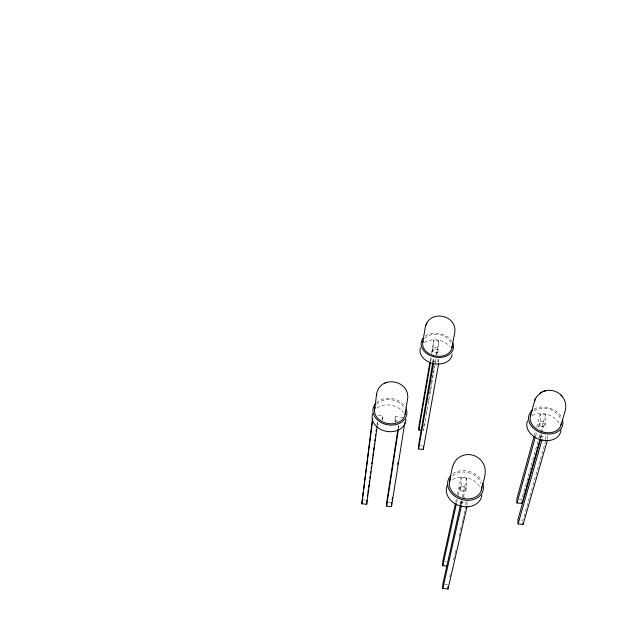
<?xml version="1.0" encoding="UTF-8"?>
<svg xmlns="http://www.w3.org/2000/svg" width="620" height="620" viewBox="0 0 620 620"><rect width="100%" height="100%" fill="white"/><g stroke="black" fill="none" stroke-linecap="round" stroke-linejoin="round"><path stroke-width="0.46" stroke-dasharray="3.1 2.33" d="M432.814 348.851L432.799 351.959L437.798 352.4L437.805 349.293L432.814 348.851L432.008 353.571M438.658 362.754L438.658 359.259M437.798 352.4L438.666 347.51L438.666 340.682L433.675 340.248L431.404 353.493M433.582 362.305L433.597 357.934M432.799 351.959L433.643 347.076L433.675 340.248M432.752 362.654L433.326 357.817M395.017 422.453L395.389 416.679L403.295 417.4M382.486 419.678L382.656 415.524L377.836 415.082M377.518 422.46L377.44 424.127L380.944 424.444M376.859 425.7L377.371 421.879M381.99 420.368L382.656 415.524M395.389 416.679L394.669 421.522L396.413 421.685M398.017 428.606L398.451 425.739M398.621 427.994L398.916 426.087L396.288 425.847M430.102 361.065L430.753 357.275M430.706 361.127L431.357 357.345M424.049 423.94L423.507 430.458L434.976 365.335M425.878 413.532L426.374 410.696M427.87 402.179L428.699 397.451M429.365 393.661L429.699 391.77M429.861 390.825L431.195 383.261M431.357 382.308L432.024 378.526M432.186 377.58L432.69 374.744M432.853 373.798L433.519 370.008M433.682 369.063L434.178 366.226M434.845 362.444L435.511 358.654M436.178 354.873L438.666 340.682M435.147 364.389L436.139 358.724M436.805 354.95L437.805 349.293M438.224 359.073L437.79 361.514L432.76 361.072M455.716 502.138L456.537 498.387M457.366 494.628L461.063 477.733L466.573 478.245L466.728 486.568L465.651 491.335L460.133 490.815L460.079 487.033L465.589 487.545L465.651 491.335M456.576 502.952L457.405 499.209M458.226 495.457L460.079 487.033M460.133 490.815L461.187 486.049L461.063 477.733M460.327 504.804L460.644 500.325M460.683 504.525L461.528 500.774M462.365 497.023L466.573 478.245M461.792 504.401L462.636 500.658M463.473 496.907L465.589 487.545M449.702 576.925L450.353 574.097M453.592 559.976L454.894 554.327M455.111 553.381L455.754 550.552M459.002 536.432L460.296 530.782M460.513 529.837L461.807 524.187M462.024 523.249L462.675 520.42M462.892 519.482L465.705 507.238M534.332 435.511L535.362 431.784M536.649 427.126L540.26 414.067L545.546 414.548L546.119 422.143L544.747 426.971L539.454 426.49L539.214 423.034L544.492 423.514L544.747 426.971M535.603 436.046L536.633 432.334M537.92 427.684L539.214 423.034M539.454 426.49L540.803 421.662L540.26 414.067M537.943 441.579L521.691 499.379L519.25 499.146M538.989 437.852L540.299 433.186M540.562 432.256L545.546 414.548M540.423 440.146L540.175 436.627L540.849 434.217M540.291 438.387L541.601 433.736M541.865 432.807L544.492 423.514M545.701 439.758L545.499 437.115L546.197 434.705M545.763 440.634L522.838 520.226L521.188 520.072M433.643 347.076L438.666 347.51M540.803 421.662L546.119 422.143M395.258 420.841L397.9 421.081M540.175 436.627L545.499 437.115M420.523 445.408L422.398 445.579M461.187 486.049L466.728 486.568M463.21 497.333L465.07 497.504M460.288 501.906L465.853 502.433L465.899 505.331M362.026 499.728L366.079 500.107M388.391 502.231L390.833 502.464M444.463 561.449L446.16 561.611M444.54 584.118L447.973 584.458M547.142 435.759L547.406 439.224M541.717 434.403L542.027 438.728M467.007 501.479L467.077 505.277M461.404 500.952L461.458 504.742M452.585 479.539A18.104 14.462 17.2 0 1 480.082 487.243M452.825 473.773A18.213 14.485 17 0 1 481.632 480.748M452.554 476.067A16.5 13.129 17 0 1 468.441 472.665A16.5 13.129 17 0 1 481.104 483.368M376.968 408.068A17.004 13.268 10.2 0 1 403.434 412.424M376.394 402.667A17.104 13.284 10 0 1 405.48 407.433M376.836 404.364A15.5 12.036 10 0 1 391.329 399.722A15.5 12.036 10 0 1 404.248 408.255M424.421 342.651A16.252 11.982 10.9 0 1 449.748 346.627M425.514 335.994A16.337 11.989 10.8 0 1 451.996 341.442M424.654 338.629A14.81 10.866 10.8 0 1 439.239 334.583A14.81 10.866 10.8 0 1 451.476 343.596M532.27 415.71A17.468 13.043 18 0 1 559.534 423.91M534.045 409.123A17.569 13.059 17.8 0 1 561.767 417.911M534.115 410.835A15.926 11.834 17.8 0 1 549.816 409.394A15.926 11.834 17.8 0 1 560.991 420.189"/><path stroke-width="0.93" d="M432.752 362.654L418.639 445.238L418.585 449.012L423.297 449.446L438.658 363.63M423.297 449.446L423.328 446.617M421.654 430.288L418.864 430.032L418.918 426.358L429.947 362.01M391.538 505.804L391.646 502.541M404.806 422.677L391.514 506.625L386.624 506.16L386.772 502.076L397.87 429.559M372.519 418.469L361.809 503.796L366.691 504.262L366.893 500.185M361.809 503.796L372.814 418.795M374.511 410.177L376.596 394.149C380.006 373.961 411.401 380.293 407.41 400.094L405.131 414.54M376.387 395.715L376.596 394.149M367.397 496.372L367.652 494.458M367.908 492.551L368.296 489.684M368.551 487.777L368.931 484.91M369.187 482.996L369.442 481.089M369.83 478.221L370.086 476.315M370.466 473.447L370.721 471.541M371.109 468.674L371.365 466.767M371.744 463.9L372 461.993M372.256 460.079L372.643 457.219M372.899 455.305L373.279 452.437M373.535 450.531L373.922 447.663M374.178 445.757L374.433 443.843M374.813 440.983L375.069 439.068M375.449 436.209L375.704 434.295M376.092 431.435L376.348 429.521M366.691 504.262L377.185 426.033M386.624 506.16L398.482 428.947M392.096 499.674L392.398 497.767M397.676 464.341L397.97 462.435M422.77 342.488L425.142 327.926C428.319 308.745 458.304 314.472 454.623 333.343L451.895 347.89M418.864 430.032L430.543 362.065M418.585 449.012L433.574 363.18M449.407 482.104C451.647 473.664 451.112 461.637 460.118 456.777C463.993 454.437 468.883 453.964 473.2 455.274C477.625 456.646 481.376 459.87 483.507 463.969C487.956 472.417 482.709 481.88 481.306 490.296M455.305 504.021L442.773 561.286L442.781 565.696L447.028 566.107M442.781 565.696L456.374 503.889M460.342 505.765L442.82 583.947L442.827 588.489L447.996 589L467.093 506.222M442.827 588.489L461.474 505.688M530.464 415.881L534.812 400.225M534.068 436.449L516.801 498.914L517.018 502.975L521.916 503.432L540.028 439.317M517.018 502.975L535.339 436.976M540.423 440.146L517.886 519.754L518.103 523.931L523.071 524.404L547.476 440.084M518.103 523.931L542.089 439.596M560.999 424.917L565.285 410.533C566.603 405.558 565.378 399.954 561.929 396.103M534.889 400.032L536.866 396.382L540.919 392.739M534.332 401.473L535.362 398.792M425.87 325.291L427.056 322.865M539.927 393.351C546.801 388.081 557.519 389.903 562.565 396.831M541.283 392.522L542.198 391.956M386.252 382.532L386.942 382.246M384.757 383.152L385.57 382.819M543.616 391.329L544.546 391.057M545.166 390.871L545.964 390.639M560.922 394.979L561.472 395.599M521.823 501.812L521.916 503.432M522.978 522.73L523.071 524.404M447.981 586.272L447.996 589M481.833 494.884A18.104 14.462 17.2 0 1 460.35 505.967A18.104 14.462 17.2 0 1 447.338 485.181M482.748 483.251A18.213 14.485 17 0 1 462.582 499.712A18.213 14.485 17 0 1 450.833 475.517M481.763 486.878A16.5 13.129 17 0 1 462.59 498.286A16.5 13.129 17 0 1 450.476 478.857M405.852 419.213A17.004 13.268 10.2 0 1 386.911 431.411A17.004 13.268 10.2 0 1 372.628 413.734M406.232 409.123A17.104 13.284 10 0 1 387.864 424.832A17.104 13.284 10 0 1 375.17 404.023M405.209 411.386A15.5 12.036 10 0 1 388.476 423.638A15.5 12.036 10 0 1 375.178 407.115M452.213 354.377A16.252 11.982 10.9 0 1 433.582 363.646A16.252 11.982 10.9 0 1 420.476 347.781M452.771 342.976A16.337 11.989 10.8 0 1 435.798 357.197A16.337 11.989 10.8 0 1 423.057 338.319M452.003 346.471A14.81 10.866 10.8 0 1 435.387 355.965A14.81 10.866 10.8 0 1 423.166 341.124M560.945 429.761A17.468 13.043 18 0 1 541.035 439.844A17.468 13.043 18 0 1 527.55 420.856M562.433 419.663A17.569 13.059 17.8 0 1 541.81 432.977A17.569 13.059 17.8 0 1 532.503 410.169M561.263 423.382A15.926 11.834 17.8 0 1 542.577 431.907A15.926 11.834 17.8 0 1 531.022 414.447"/></g></svg>
